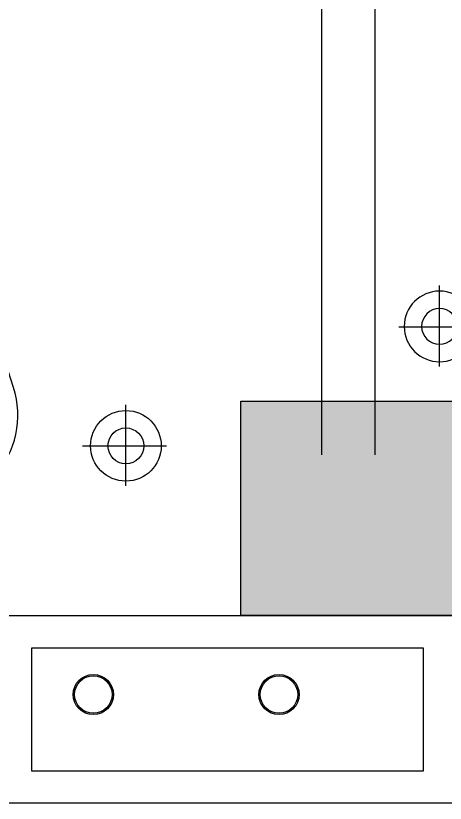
# Model space of a CAD drawing. Header units: centimetres. Extents: x 8510 to 16419, y -974 to 2536.
# Drawn here: x 12866.6 to 13026.8, y -257.9 to 36 of the extents above; entities that cross this region are included whole.
import ezdxf

# ---------------------------------------------------------------- set-up
doc = ezdxf.new("R2010")
doc.units = ezdxf.units.CM
for name, color, linetype in [('5', 5, 'Continuous'), ('P5', 5, 'Continuous'), ('轴线', 1, 'Continuous')]:
    doc.layers.add(name, color=color, linetype=linetype)

# ---------------------------------------------------------------- blocks, each defined once
blk = doc.blocks.new('14')
at = {"layer": '5'}
for p, q in [((-328465.5, -97349.5), (-328465.5, -97035.9)), ((-328612.8, -97198.2), (-328311.3, -97198.2))]:
    blk.add_line(p, q, dxfattribs=at)
for radius in [131.8, 66.8]:
    blk.add_circle((-328463.8, -97198.2), radius, dxfattribs=at)
blk = doc.blocks.new('15')
at = {"layer": '5'}
for p, q in [((-326733.9, -97218.7), (-326801.4, -97427.8)), ((-326689.2, -97233.1), (-326756.7, -97442.2)), ((-326669, -97239.7), (-326739.9, -97459.2)), ((-326153.4, -97406.3), (-326224.3, -97625.8)), ((-326133.2, -97412.8), (-326200, -97619.9)), ((-326088.5, -97427.3), (-326155.3, -97634.3)), ((-326756.9, -97442.2), (-326736.7, -97448.5)), ((-326729.6, -97479.3), (-326244.4, -97636.1)), ((-326200, -97619.9), (-326220.3, -97613.3))]:
    blk.add_line(p, q, dxfattribs=at)
at = {"layer": '5', "extrusion": (0, 0, -1)}
for centre, major_axis, start_param, end_param in [((-326411.2, -97323), (-154.4, 301.9), -0.78537, 2.356223), ((-326411.2, -97323), (-133.3, 260), -0.784328, 2.357264), ((-326411.2, -97323), (-123.9, 240.9), -0.783289, 2.358304), ((-326779.1, -97435), (-16.6, 16.6), 2.668774, 5.810367), ((-326724.7, -97464.1), (-11.3, 11.3), 4.239571, 5.810367), ((-326239.5, -97620.9), (-11.3, 11.3), 2.668774, 4.239571), ((-326177.7, -97627.1), (-16.6, 16.6), 2.668774, 5.810367)]:
    blk.add_ellipse(centre, major_axis=major_axis, ratio=1, start_param=start_param, end_param=end_param, dxfattribs=at)
blk = doc.blocks.new('42')
at = {"layer": '5', "linetype": 'Continuous', "extrusion": (0, 0, -1), "xscale": -1, "zscale": -1, "rotation": 180}
blk.add_blockref('15', (415207.2, -173358.3), dxfattribs=at)
at = {"layer": '5', "linetype": 'Continuous', "xscale": -1, "rotation": 270}
blk.add_blockref('14', (7660.1, 252314.6), dxfattribs=at)
blk = doc.blocks.new('43')
at = {"layer": 'P5'}
blk.add_blockref('42', (0, 0), dxfattribs=at)

msp = doc.modelspace()

# ---------------------------------------------------------------- linework, layer by layer
at = {"layer": '轴线', "color": 7}
for p, q in [((12980.58, 424.63), (12980.58, -127.87)), ((13000.58, 424.63), (13000.58, -127.87))]:
    msp.add_line(p, q, dxfattribs=at)
for points in [[(12950.58, -107.87), (13030.58, -107.87), (13030.58, -187.87), (12950.58, -187.87)], [(13030.58, -257.87), (12860.58, -257.87), (12860.58, -187.87), (13030.58, -187.87)], [(13018.58, -245.87), (12872.58, -245.87), (12872.58, -199.87), (13018.58, -199.87)]]:
    msp.add_lwpolyline(points, close=True, dxfattribs=at)
for centre, radius in [((12895.51, -217.31), 7.5), ((12895.51, -217.31), 7), ((12964.79, -217.31), 7.5), ((12964.79, -217.31), 7)]:
    msp.add_circle(centre, radius, dxfattribs=at)
msp.add_solid([(12950.58, -107.87), (13030.58, -107.87), (12950.58, -187.87), (13030.58, -187.87)], dxfattribs=at)

# ---------------------------------------------------------------- block references
at = {"layer": '5', "color": 7, "linetype": 'Continuous', "xscale": -0.1, "yscale": 0.1, "zscale": 0.1, "rotation": 270}
msp.add_blockref('14', (22744.48, 32766.43), dxfattribs=at)
at = {"layer": 'P5', "color": 7, "xscale": -0.1, "yscale": 0.1, "zscale": 0.1}
msp.add_blockref('43', (3953.85, 7490.41), dxfattribs=at)

doc.saveas('drawing.dxf')
